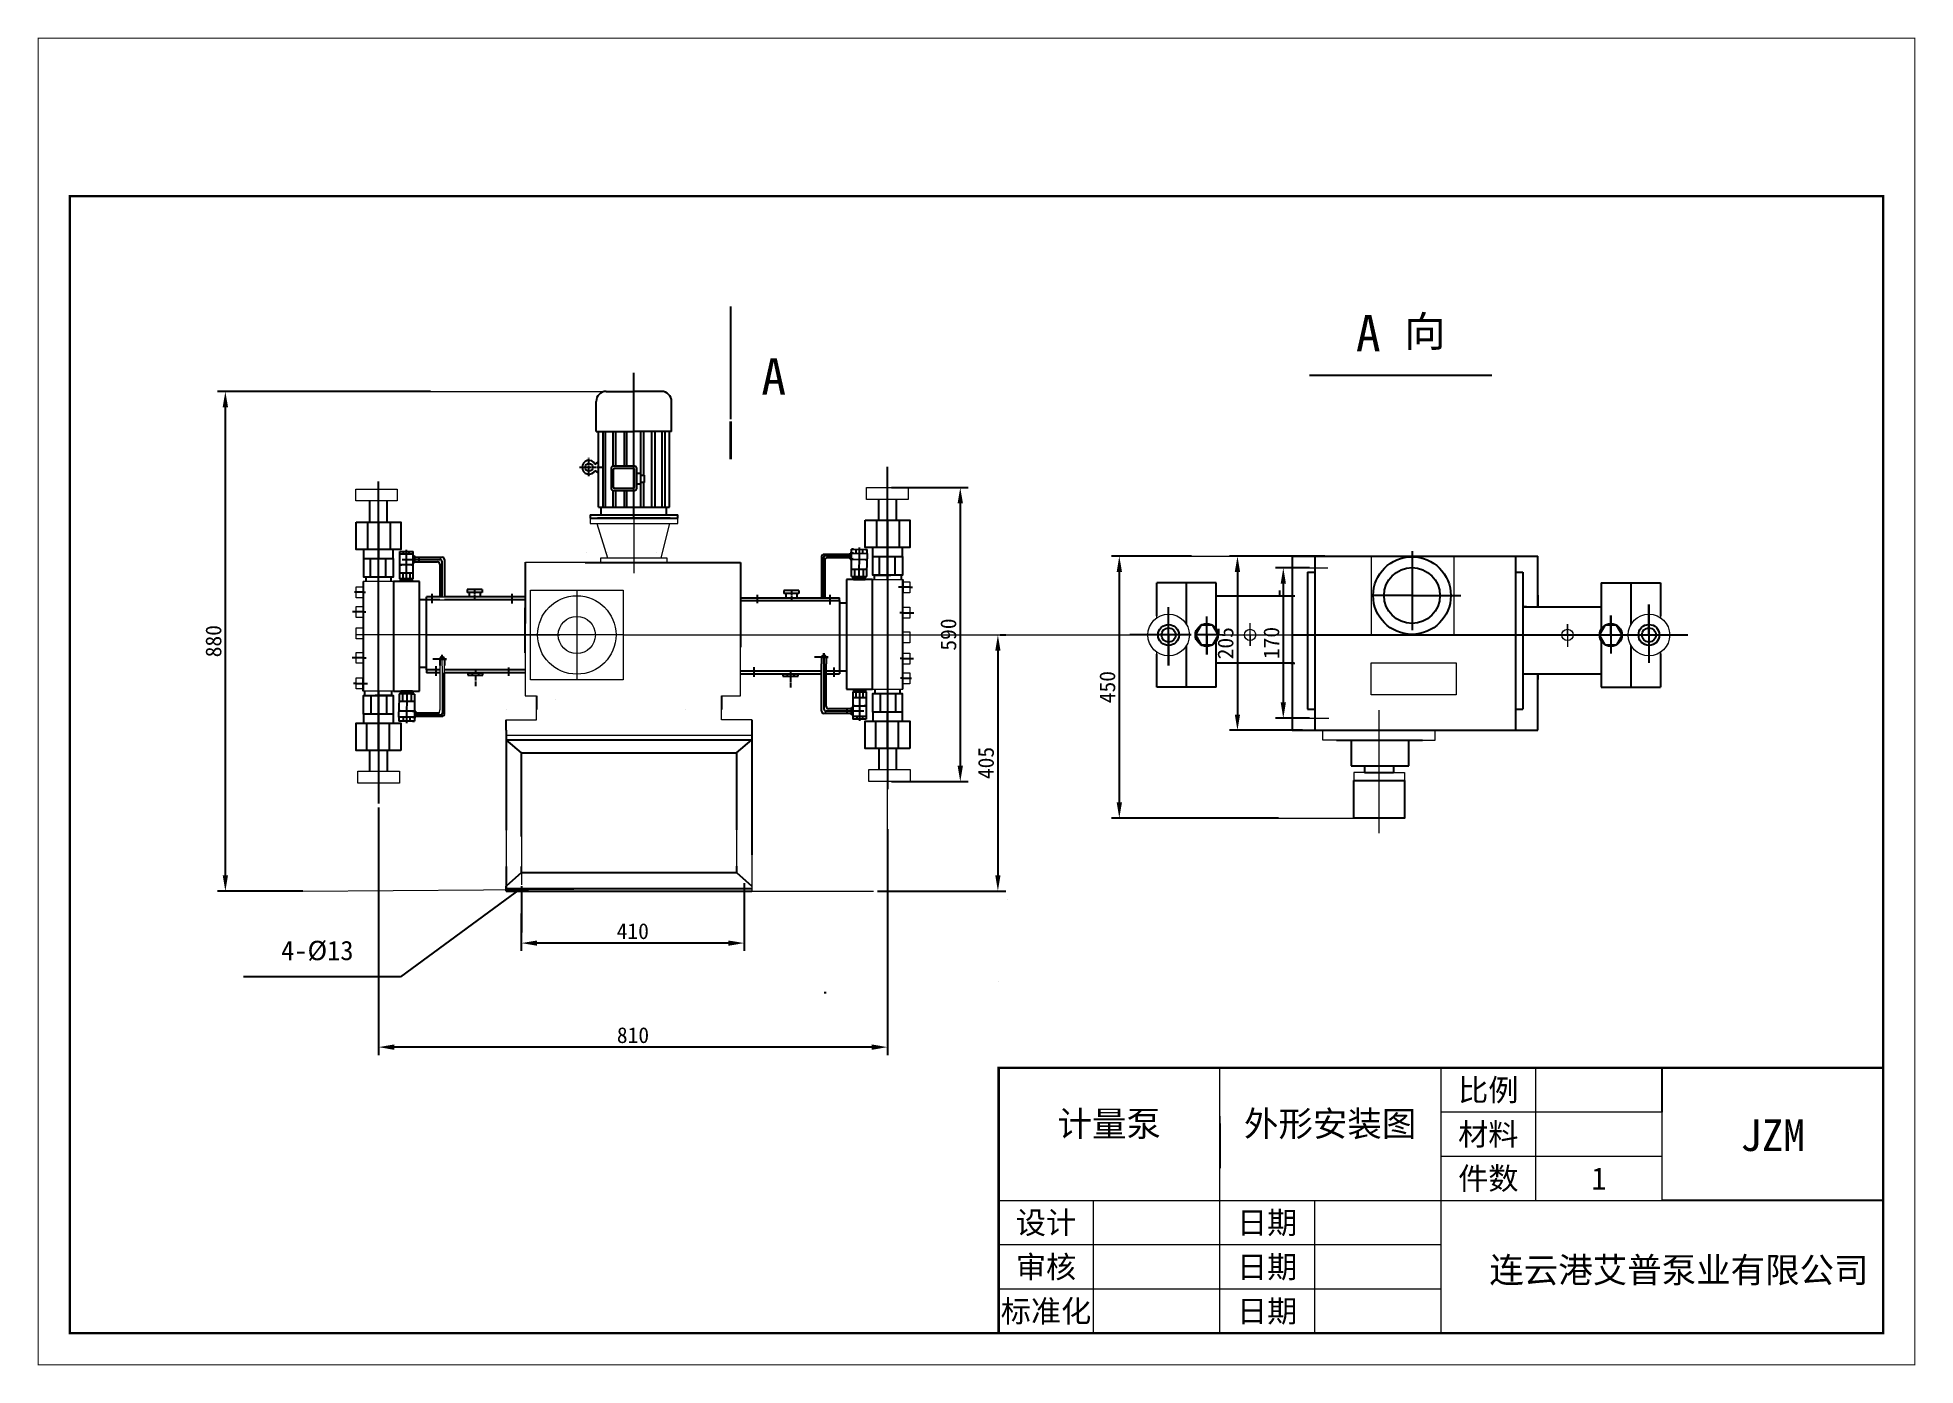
# Model space of a CAD drawing. Header units: millimetres. Extents: x 31 to 328, y 15 to 225.
import ezdxf
from ezdxf.enums import TextEntityAlignment as Align

# ---------------------------------------------------------------- set-up
doc = ezdxf.new("R2010")
doc.units = ezdxf.units.MM
doc.header["$PDMODE"] = 35
doc.linetypes.add('CENTER', pattern=[0.82, 0.7, -0.04, 0.04, -0.04])
doc.linetypes.add('PHANTOM2', pattern=[31.75, 15.875, -3.175, 3.175, -3.175, 3.175, -3.175])
for name, color, linetype, lineweight in [('01-轮廓线', 7, 'Continuous', 35), ('04-标注', 3, 'Continuous', 20), ('07-双点划线', 6, 'PHANTOM2', 15)]:
    doc.layers.add(name, color=color, linetype=linetype, lineweight=lineweight)
for name, color, linetype in [('05-文字', 5, 'Continuous'), ('2', 4, 'Continuous'), ('5', 1, 'CENTER')]:
    doc.layers.add(name, color=color, linetype=linetype)
doc.styles.add('S', font='SimSun.ttf')
doc.dimstyles.new('ISO-25', dxfattribs={"dimtxt": 2.5, "dimasz": 2.5, "dimexe": 1.25, "dimexo": 0.625, "dimtad": 1, "dimtxsty": 'Standard', "dimcen": 2.5, "dimadec": 0, "dimazin": 0, "dimtfac": 1, "dimtmove": 0, "dimatfit": 3, "dimfxl": 0, "dimarcsym": 0})

# ---------------------------------------------------------------- blocks, each defined once
blk = doc.blocks.new('*D9')
at = {"color": 0, "lineweight": -2}
for p, q in [((142.68, 91.47), (142.68, 80.76)), ((107.4, 86.72), (107.4, 80.76)), ((140.18, 82.01), (109.9, 82.01))]:
    blk.add_line(p, q, dxfattribs=at)
at = {"color": 0}
for points in [[(109.9, 82.42), (109.9, 81.59), (107.4, 82.01)], [(140.18, 82.42), (140.18, 81.59), (142.68, 82.01)]]:
    blk.add_solid(points, dxfattribs=at)
at = {"layer": 'Defpoints', "color": 0}
for p in [(142.68, 92.09), (107.4, 87.35), (107.4, 82.01)]:
    blk.add_point(p, dxfattribs=at)
at = {"color": 0, "insert": (125.04, 83.88), "char_height": 2.5, "attachment_point": 5}
blk.add_mtext('\\A1;410', dxfattribs=at)
blk = doc.blocks.new('*D10')
at = {"layer": '04-标注', "color": 0, "lineweight": -2}
for p, q in [((232.12, 141.42), (226.74, 141.42)), ((227.99, 138.92), (227.99, 120.1)), ((232.12, 117.6), (226.74, 117.6))]:
    blk.add_line(p, q, dxfattribs=at)
at = {"layer": '04-标注', "color": 0}
for points in [[(227.58, 138.92), (228.41, 138.92), (227.99, 141.42)], [(227.58, 120.1), (228.41, 120.1), (227.99, 117.6)]]:
    blk.add_solid(points, dxfattribs=at)
at = {"layer": 'Defpoints', "color": 0}
for p in [(232.75, 141.42), (227.99, 117.6), (232.75, 117.6)]:
    blk.add_point(p, dxfattribs=at)
at = {"layer": '04-标注', "color": 0, "insert": (226.12, 129.51), "char_height": 2.5, "attachment_point": 5, "rotation": 90}
blk.add_mtext('\\A1;170', dxfattribs=at)
blk = doc.blocks.new('*D11')
at = {"layer": '04-标注', "color": 0, "lineweight": -2}
for p, q in [((183.17, 130.78), (184.07, 130.78)), ((182.82, 128.28), (182.82, 92.75)), ((163.75, 90.25), (184.07, 90.25))]:
    blk.add_line(p, q, dxfattribs=at)
at = {"layer": '04-标注', "color": 0}
for points in [[(182.41, 128.28), (183.24, 128.28), (182.82, 130.78)], [(182.41, 92.75), (183.24, 92.75), (182.82, 90.25)]]:
    blk.add_solid(points, dxfattribs=at)
at = {"layer": 'Defpoints', "color": 0}
for p in [(182.54, 130.78), (163.13, 90.25), (182.82, 90.25)]:
    blk.add_point(p, dxfattribs=at)
at = {"layer": '04-标注', "color": 0, "insert": (180.95, 110.52), "char_height": 2.5, "attachment_point": 5, "rotation": 90}
blk.add_mtext('\\A1;405', dxfattribs=at)
blk = doc.blocks.new('*D12')
at = {"layer": '04-标注', "color": 0, "lineweight": -2}
for p, q in [((93.01, 169.34), (59.31, 169.34)), ((60.56, 92.75), (60.56, 166.84)), ((72.81, 90.25), (59.31, 90.25))]:
    blk.add_line(p, q, dxfattribs=at)
at = {"layer": '04-标注', "color": 0}
for points in [[(60.14, 166.84), (60.98, 166.84), (60.56, 169.34)], [(60.14, 92.75), (60.98, 92.75), (60.56, 90.25)]]:
    blk.add_solid(points, dxfattribs=at)
at = {"layer": 'Defpoints', "color": 0}
for p in [(60.56, 169.34), (93.63, 169.34), (73.43, 90.25)]:
    blk.add_point(p, dxfattribs=at)
at = {"layer": '04-标注', "color": 0, "insert": (58.69, 129.8), "char_height": 2.5, "attachment_point": 5, "rotation": 90}
blk.add_mtext('\\A1;880', dxfattribs=at)
blk = doc.blocks.new('*D13')
at = {"layer": '04-标注', "color": 0, "lineweight": -2}
for p, q in [((213.48, 143.27), (200.79, 143.27)), ((202.04, 140.77), (202.04, 104.28)), ((227.22, 101.78), (200.79, 101.78))]:
    blk.add_line(p, q, dxfattribs=at)
at = {"layer": '04-标注', "color": 0}
for points in [[(201.62, 140.77), (202.46, 140.77), (202.04, 143.27)], [(201.62, 104.28), (202.46, 104.28), (202.04, 101.78)]]:
    blk.add_solid(points, dxfattribs=at)
at = {"layer": 'Defpoints', "color": 0}
for p in [(214.1, 143.27), (202.04, 101.78), (227.85, 101.78)]:
    blk.add_point(p, dxfattribs=at)
at = {"layer": '04-标注', "color": 0, "insert": (200.16, 122.53), "char_height": 2.5, "attachment_point": 5, "rotation": 90}
blk.add_mtext('\\A1;450', dxfattribs=at)
blk = doc.blocks.new('*D15')
at = {"layer": '04-标注', "color": 0, "lineweight": -2}
for p, q in [((234.56, 143.27), (219.49, 143.27)), ((220.74, 140.77), (220.74, 118.19)), ((231.02, 115.69), (219.49, 115.69))]:
    blk.add_line(p, q, dxfattribs=at)
at = {"layer": '04-标注', "color": 0}
for points in [[(220.32, 140.77), (221.15, 140.77), (220.74, 143.27)], [(220.32, 118.19), (221.15, 118.19), (220.74, 115.69)]]:
    blk.add_solid(points, dxfattribs=at)
at = {"layer": 'Defpoints', "color": 0}
for p in [(235.19, 143.27), (220.74, 115.69), (231.65, 115.69)]:
    blk.add_point(p, dxfattribs=at)
at = {"layer": '04-标注', "color": 0, "insert": (218.86, 129.48), "char_height": 2.5, "attachment_point": 5, "rotation": 90}
blk.add_mtext('\\A1;205', dxfattribs=at)
blk = doc.blocks.new('*D17')
at = {"layer": '04-标注', "color": 0, "lineweight": -2}
for p, q in [((166, 154.12), (178.12, 154.12)), ((176.87, 151.62), (176.87, 110.08)), ((165.98, 107.58), (178.12, 107.58))]:
    blk.add_line(p, q, dxfattribs=at)
at = {"layer": '04-标注', "color": 0}
for points in [[(176.45, 151.62), (177.29, 151.62), (176.87, 154.12)], [(176.45, 110.08), (177.29, 110.08), (176.87, 107.58)]]:
    blk.add_solid(points, dxfattribs=at)
at = {"layer": 'Defpoints', "color": 0}
for p in [(165.37, 154.12), (165.36, 107.58), (176.87, 107.58)]:
    blk.add_point(p, dxfattribs=at)
at = {"layer": '04-标注', "color": 0, "insert": (175, 130.85), "char_height": 2.5, "attachment_point": 5, "rotation": 90}
blk.add_mtext('\\A1;590', dxfattribs=at)
blk = doc.blocks.new('*D47')
at = {"layer": '04-标注', "color": 0, "lineweight": -2}
for p, q in [((84.78, 103.46), (84.78, 64.29)), ((165.37, 100.05), (165.37, 64.29)), ((162.87, 65.54), (87.28, 65.54))]:
    blk.add_line(p, q, dxfattribs=at)
at = {"layer": '04-标注', "color": 0}
for points in [[(87.28, 65.96), (87.28, 65.12), (84.78, 65.54)], [(162.87, 65.96), (162.87, 65.12), (165.37, 65.54)]]:
    blk.add_solid(points, dxfattribs=at)
at = {"layer": 'Defpoints', "color": 0}
for p in [(84.78, 104.09), (165.37, 100.68), (84.78, 65.54)]:
    blk.add_point(p, dxfattribs=at)
at = {"layer": '04-标注', "color": 0, "insert": (125.07, 67.42), "char_height": 2.5, "attachment_point": 5}
blk.add_mtext('\\A1;810', dxfattribs=at)

msp = doc.modelspace()

# ---------------------------------------------------------------- linework, layer by layer
at = {"color": 0}
for p, q in [((140.492, 182.789), (140.492, 164.935)), ((125.21, 149.257), (125.21, 172.266)), ((232.117, 171.916), (261.002, 171.916)), ((84.792, 148.635), (84.792, 155.092)), ((165.372, 139.564), (165.372, 157.374)), ((165.372, 148.949), (165.372, 155.406)), ((83.409, 148.635), (83.409, 151.997)), ((86.174, 148.635), (86.174, 151.997)), ((163.99, 148.949), (163.99, 152.238)), ((166.755, 148.949), (166.755, 152.238)), ((83.101, 144.32), (83.101, 148.635)), ((84.777, 113.951), (84.777, 149.914)), ((84.792, 148.635), (84.792, 142.881)), ((86.675, 144.32), (86.675, 148.635)), ((118.272, 149.813), (118.272, 149.257)), ((130.97, 149.257), (119.45, 149.257)), ((132.149, 149.257), (132.149, 149.813)), ((163.681, 144.633), (163.681, 148.949)), ((165.372, 148.949), (165.372, 143.195)), ((167.255, 144.633), (167.255, 148.949)), ((165.372, 147.509), (165.372, 111.546)), ((82.461, 142.881), (82.461, 144.32)), ((83.455, 142.881), (83.455, 139.935)), ((85.923, 142.881), (85.923, 139.935)), ((87.123, 142.881), (87.123, 144.32)), ((88.195, 141.909), (88.195, 143.602)), ((88.551, 142.748), (91.572, 142.748)), ((90.283, 142.182), (90.283, 143.314)), ((90.497, 143.091), (90.497, 142.357)), ((91.174, 143.091), (94.865, 143.091)), ((91.572, 142.748), (94.498, 142.748)), ((95.233, 142.724), (95.233, 136.815)), ((117.683, 143.783), (117.683, 143.783)), ((121.011, 143.783), (121.011, 143.783)), ((121.011, 143.783), (121.011, 143.783)), ((128.743, 143.783), (128.743, 143.783)), ((128.743, 143.783), (128.743, 143.783)), ((154.917, 143.246), (154.917, 136.667)), ((158.715, 143.51), (155.181, 143.51)), ((155.224, 136.667), (155.224, 143.032)), ((155.445, 142.717), (155.445, 136.667)), ((159.677, 143.297), (155.489, 143.297)), ((158.715, 142.981), (155.71, 142.981)), ((159.451, 142.766), (159.453, 143.711)), ((159.675, 142.762), (162.109, 142.756)), ((159.676, 142.98), (159.678, 143.614)), ((159.678, 143.711), (162.112, 143.704)), ((160.343, 144.341), (160.343, 143.709)), ((161.411, 144.338), (161.411, 143.706)), ((162.112, 143.704), (162.112, 142.853)), ((163.041, 143.195), (163.041, 144.633)), ((164.035, 143.195), (164.035, 140.249)), ((166.503, 143.195), (166.503, 140.249)), ((167.703, 143.195), (167.703, 144.633)), ((229.417, 143.274), (229.417, 115.689)), ((229.417, 143.274), (264.734, 143.274)), ((232.961, 143.274), (232.961, 115.689)), ((248.365, 144.054), (248.365, 131.563)), ((259.432, 143.274), (268.277, 143.274)), ((264.734, 143.274), (264.734, 115.689)), ((268.277, 135.249), (268.277, 143.274)), ((82.783, 139.935), (82.783, 139.25)), ((86.772, 139.935), (86.772, 139.25)), ((90.283, 141.909), (88.195, 141.909)), ((90.283, 140.562), (88.195, 140.562)), ((88.695, 139.651), (88.695, 140.562)), ((89.816, 139.651), (89.816, 140.562)), ((91.174, 142.357), (94.131, 142.357)), ((94.498, 141.989), (94.498, 136.815)), ((94.865, 136.815), (94.865, 142.38)), ((108.002, 127.952), (108.067, 142.283)), ((117.493, 142.259), (132.928, 142.259)), ((125.339, 142.259), (142.079, 142.259)), ((142.079, 142.259), (142.079, 128.848)), ((142.079, 142.259), (142.079, 140.723)), ((159.671, 141.223), (162.105, 141.217)), ((159.936, 139.811), (161.833, 139.806)), ((159.989, 140.023), (161.781, 140.018)), ((160.188, 140.022), (160.191, 141.222)), ((161.57, 140.019), (161.57, 141.218)), ((163.242, 140.249), (163.242, 139.564)), ((163.411, 140.249), (165.868, 140.249)), ((167.541, 140.249), (167.541, 139.564)), ((231.809, 140.706), (231.809, 119.062)), ((231.809, 140.706), (231.809, 119.062)), ((231.809, 140.706), (232.961, 140.706)), ((231.809, 140.706), (231.809, 119.062)), ((264.734, 140.706), (265.886, 140.706)), ((265.886, 140.706), (265.886, 119.062)), ((82.371, 137.535), (80.975, 137.535)), ((82.371, 139.25), (82.371, 122.105)), ((82.371, 137.535), (82.745, 137.535)), ((91.294, 139.25), (87.184, 139.25)), ((87.184, 139.25), (87.184, 121.896)), ((90.283, 139.651), (88.195, 139.651)), ((90.199, 139.425), (88.223, 139.425)), ((90.255, 139.25), (88.223, 139.25)), ((91.294, 121.896), (91.294, 139.25)), ((94.498, 136.815), (92.369, 136.815)), ((92.369, 134.335), (92.369, 136.815)), ((93.217, 137.304), (93.217, 135.828)), ((107.96, 136.815), (95.233, 136.815)), ((105.882, 137.304), (105.882, 135.79)), ((144.732, 137.157), (144.732, 135.841)), ((156.25, 137.157), (156.25, 135.617)), ((158.855, 139.564), (158.855, 122.21)), ((162.966, 139.564), (158.855, 139.564)), ((161.832, 139.562), (159.936, 139.567)), ((159.989, 139.566), (161.832, 139.562)), ((162.966, 122.21), (162.966, 139.564)), ((168.863, 138.335), (167.109, 138.335)), ((167.778, 139.564), (167.778, 137.473)), ((167.778, 137.473), (167.778, 139.564)), ((167.778, 122.21), (167.778, 139.355)), ((168.863, 138.335), (169.309, 138.335)), ((207.997, 134.352), (207.997, 139.038)), ((211.206, 139.038), (207.997, 139.038)), ((217.372, 139.038), (209.619, 139.038)), ((212.684, 132.432), (212.684, 139.038)), ((217.348, 136.996), (229.653, 136.996)), ((217.372, 131.749), (217.372, 139.038)), ((227.419, 136.996), (227.419, 137.837)), ((228.475, 136.996), (229.81, 136.996)), ((248.365, 137.028), (242.221, 137.028)), ((248.365, 137.028), (256.109, 137.028)), ((268.277, 137.09), (268.277, 135.249)), ((278.324, 139.038), (286.077, 139.038)), ((278.324, 139.038), (278.324, 131.749)), ((283.012, 139.038), (283.012, 132.432)), ((284.49, 139.038), (287.699, 139.038)), ((287.699, 139.038), (287.699, 134.352)), ((82.371, 134.424), (80.706, 134.424)), ((82.371, 134.424), (82.772, 134.424)), ((94.498, 136.367), (91.294, 136.367)), ((91.294, 125.242), (91.294, 136.323)), ((92.369, 125.242), (92.369, 136.323)), ((107.96, 136.367), (95.233, 136.367)), ((142.19, 136.667), (157.78, 136.667)), ((142.19, 136.219), (157.78, 136.219)), ((157.78, 136.219), (157.78, 136.667)), ((157.78, 136.219), (157.78, 125.137)), ((157.78, 135.845), (158.855, 135.845)), ((158.855, 136.219), (158.855, 125.137)), ((167.778, 134.297), (167.297, 134.297)), ((167.778, 134.297), (169.523, 134.297)), ((207.997, 133.793), (207.997, 135.848)), ((209.837, 125.949), (209.837, 135.18)), ((266.5, 135.249), (265.886, 135.249)), ((266.043, 135.249), (278.348, 135.249)), ((279.825, 130.782), (279.825, 133.854)), ((279.825, 133.854), (279.825, 127.865)), ((285.859, 130.782), (285.859, 135.616)), ((285.859, 135.616), (285.859, 126.385)), ((287.699, 134.88), (287.699, 133.8)), ((211.206, 130.782), (203.682, 130.782)), ((213.416, 130.782), (206.257, 130.783)), ((209.837, 130.782), (209.837, 125.949)), ((217.66, 130.782), (214.08, 130.783)), ((215.871, 127.711), (215.871, 133.7)), ((215.871, 130.782), (215.871, 127.711)), ((229.417, 130.782), (286.077, 130.782)), ((278.036, 130.783), (281.616, 130.782)), ((282.28, 130.783), (289.439, 130.782)), ((284.49, 130.782), (292.014, 130.782)), ((155.284, 127.233), (155.284, 127.923)), ((155.284, 127.923), (155.284, 119.08)), ((212.684, 122.526), (212.684, 129.133)), ((217.372, 122.526), (217.372, 129.815)), ((278.324, 129.815), (278.324, 122.526)), ((283.012, 129.133), (283.012, 122.526)), ((82.371, 127.164), (80.626, 127.164)), ((82.371, 127.164), (82.853, 127.164)), ((92.369, 125.615), (91.294, 125.615)), ((92.369, 125.242), (92.369, 124.794)), ((94.498, 125.242), (92.369, 125.242)), ((95.55, 126.959), (93.382, 126.959)), ((93.899, 124.303), (93.899, 125.843)), ((94.498, 126.959), (95.55, 126.959)), ((94.498, 126.935), (94.498, 125.933)), ((94.865, 126.935), (94.865, 127.625)), ((95.233, 126.959), (95.233, 125.933)), ((107.96, 125.242), (95.233, 125.242)), ((105.418, 124.303), (105.418, 125.619)), ((142.19, 125.093), (154.917, 125.093)), ((144.268, 124.156), (144.268, 125.67)), ((155.968, 127.257), (153.801, 127.257)), ((154.917, 127.257), (155.968, 127.257)), ((154.917, 127.233), (154.917, 126.23)), ((154.917, 118.736), (154.917, 126.23)), ((155.651, 127.257), (155.651, 126.23)), ((155.651, 119.471), (155.651, 126.23)), ((155.651, 125.093), (158.855, 125.093)), ((156.932, 124.156), (156.932, 125.633)), ((157.78, 127.125), (157.78, 124.645)), ((167.778, 127.036), (167.377, 127.036)), ((167.778, 127.036), (169.443, 127.036)), ((207.997, 126.685), (207.997, 127.765)), ((207.997, 122.526), (207.997, 127.213)), ((229.653, 126.316), (217.348, 126.316)), ((229.196, 126.316), (229.81, 126.316)), ((287.699, 127.772), (287.699, 125.717)), ((287.699, 127.213), (287.699, 122.526)), ((81.286, 123.125), (80.841, 123.125)), ((81.286, 123.125), (83.04, 123.125)), ((82.371, 121.896), (82.371, 123.987)), ((82.371, 123.987), (82.371, 121.896)), ((82.608, 121.211), (82.608, 121.896)), ((84.777, 121.896), (84.777, 104.086)), ((86.907, 121.211), (86.907, 121.896)), ((87.184, 121.896), (91.294, 121.896)), ((90.161, 121.894), (88.317, 121.899)), ((88.317, 121.899), (90.214, 121.894)), ((94.498, 124.794), (92.369, 124.794)), ((94.925, 124.794), (94.925, 118.428)), ((107.96, 124.794), (95.233, 124.794)), ((95.233, 118.215), (95.233, 124.794)), ((98.934, 124.794), (101.316, 124.794)), ((142.19, 124.645), (154.917, 124.645)), ((148.808, 124.624), (151.191, 124.624)), ((155.651, 124.645), (157.78, 124.645)), ((158.855, 122.21), (162.966, 122.21)), ((159.894, 122.21), (161.927, 122.21)), ((159.951, 122.035), (161.927, 122.035)), ((163.378, 121.525), (163.378, 122.21)), ((167.367, 121.525), (167.367, 122.21)), ((167.778, 123.925), (167.404, 123.925)), ((167.778, 123.925), (169.175, 123.925)), ((211.206, 122.526), (207.997, 122.526)), ((217.372, 122.526), (209.619, 122.526)), ((267.221, 124.569), (265.886, 124.569)), ((278.348, 124.569), (266.043, 124.569)), ((268.277, 124.569), (268.277, 123.727)), ((268.277, 115.689), (268.277, 124.569)), ((278.324, 122.526), (286.077, 122.526)), ((284.49, 122.526), (287.699, 122.526)), ((83.646, 118.265), (83.646, 121.211)), ((86.739, 121.211), (84.281, 121.211)), ((86.114, 118.265), (86.114, 121.211)), ((90.478, 120.237), (88.044, 120.243)), ((90.213, 121.649), (88.316, 121.654)), ((90.16, 121.438), (88.368, 121.442)), ((88.58, 121.442), (88.58, 120.242)), ((89.961, 121.438), (89.958, 120.239)), ((105.013, 118.991), (105.013, 118.991)), ((109.795, 121.154), (109.795, 118.991)), ((112.841, 120.527), (112.841, 120.527)), ((133.41, 118.991), (133.41, 118.991)), ((139.09, 121.154), (139.09, 118.991)), ((158.975, 119.104), (156.019, 119.104)), ((159.653, 118.369), (159.653, 119.103)), ((159.866, 121.809), (161.955, 121.809)), ((159.866, 120.898), (161.955, 120.898)), ((159.866, 119.551), (161.955, 119.551)), ((159.866, 119.279), (159.866, 118.146)), ((160.333, 121.809), (160.333, 120.898)), ((161.454, 121.809), (161.454, 120.898)), ((161.955, 119.551), (161.955, 117.858)), ((164.226, 118.579), (164.226, 121.525)), ((166.694, 118.579), (166.694, 121.525)), ((231.809, 119.062), (232.961, 119.062)), ((264.734, 119.062), (265.886, 119.062)), ((82.446, 118.265), (82.446, 116.827)), ((82.894, 116.827), (82.894, 112.511)), ((84.777, 112.511), (84.777, 118.265)), ((86.468, 116.827), (86.468, 112.511)), ((87.108, 118.265), (87.108, 116.827)), ((88.037, 117.756), (88.037, 118.607)), ((90.472, 117.75), (88.037, 117.756)), ((90.474, 118.698), (88.04, 118.704)), ((88.738, 117.122), (88.738, 117.754)), ((89.807, 117.119), (89.807, 117.751)), ((90.473, 118.48), (90.472, 117.846)), ((90.473, 118.163), (94.661, 118.163)), ((90.698, 118.694), (90.696, 117.749)), ((91.434, 118.479), (94.44, 118.479)), ((91.434, 117.95), (94.968, 117.95)), ((105.013, 115.706), (105.013, 117.348)), ((143.872, 117.348), (143.872, 115.706)), ((143.872, 117.348), (143.872, 114.17)), ((158.975, 118.369), (155.284, 118.369)), ((158.577, 118.712), (155.651, 118.712)), ((161.598, 118.712), (158.577, 118.712)), ((163.027, 118.579), (163.027, 117.141)), ((163.475, 117.141), (163.475, 112.825)), ((165.358, 112.825), (165.358, 118.579)), ((167.049, 117.141), (167.049, 112.825)), ((167.688, 118.579), (167.688, 117.141)), ((105.013, 115.706), (105.013, 114.17)), ((105.013, 115.556), (105.013, 99.875)), ((105.013, 114.17), (143.872, 114.17)), ((107.404, 112.121), (105.013, 114.17)), ((141.481, 112.121), (143.872, 114.17)), ((143.872, 114.17), (143.872, 95.992)), ((229.417, 115.689), (264.734, 115.689)), ((236.412, 115.689), (236.412, 115.689)), ((236.412, 114.153), (250.033, 114.153)), ((238.718, 114.153), (238.718, 112.638)), ((247.876, 110.072), (247.876, 114.153)), ((264.734, 115.689), (268.277, 115.689)), ((83.395, 112.511), (83.395, 109.222)), ((84.777, 112.511), (84.777, 106.054)), ((86.16, 112.511), (86.16, 109.222)), ((107.404, 98.904), (107.404, 112.121)), ((107.404, 112.121), (141.481, 112.121)), ((141.481, 112.121), (141.48, 99.945)), ((163.975, 112.825), (163.975, 109.463)), ((165.358, 112.825), (165.358, 106.368)), ((166.74, 112.825), (166.74, 109.463)), ((238.718, 112.638), (238.718, 110.072)), ((238.718, 110.072), (247.876, 110.072)), ((240.841, 110.072), (240.841, 109.039)), ((245.449, 110.072), (245.449, 109.039)), ((240.841, 109.039), (245.449, 109.039)), ((105.013, 94.133), (105.013, 90.25)), ((107.404, 93.162), (105.013, 91.018)), ((107.404, 93.162), (107.404, 94.133)), ((107.404, 93.162), (141.48, 93.162)), ((141.48, 94.203), (141.48, 93.162)), ((141.48, 93.162), (143.872, 91.018)), ((107.398, 90.699), (88.268, 76.661)), ((105.013, 90.25), (105.013, 91.018)), ((105.013, 90.65), (143.872, 90.65)), ((105.013, 90.25), (143.872, 90.25)), ((107.404, 91.018), (107.404, 83.679)), ((184.288, 88.835), (184.288, 88.835)), ((88.268, 76.661), (63.457, 76.661)), ((155.647, 74.162), (155.348, 74.162))]:
    msp.add_line(p, q, dxfattribs=at)
for p, q in [((88.195, 143.11), (88.195, 143.997)), ((88.195, 143.997), (90.283, 143.997)), ((88.195, 143.602), (90.283, 143.602)), ((88.74, 143.602), (88.74, 143.997)), ((89.239, 139.25), (89.239, 144.246)), ((89.661, 143.602), (89.661, 143.997)), ((90.283, 139.651), (90.283, 143.997)), ((90.283, 143.314), (90.497, 143.314)), ((90.497, 143.314), (90.497, 143.091)), ((90.497, 143.091), (91.174, 143.091)), ((91.174, 143.091), (91.174, 142.357)), ((158.715, 143.51), (158.714, 142.983)), ((159.399, 142.981), (158.714, 142.983)), ((159.399, 142.981), (158.714, 142.983)), ((159.4, 143.508), (158.715, 143.51)), ((159.452, 142.981), (159.399, 142.981)), ((159.453, 143.508), (159.4, 143.508)), ((159.452, 142.981), (159.451, 142.766)), ((159.451, 142.766), (159.675, 142.762)), ((159.453, 143.711), (159.453, 143.508)), ((159.678, 143.711), (159.453, 143.711)), ((159.668, 140.023), (159.675, 142.762)), ((159.675, 142.762), (159.68, 144.343)), ((159.675, 142.762), (159.676, 142.98)), ((159.944, 142.762), (159.675, 142.762)), ((159.947, 143.71), (159.678, 143.711)), ((159.68, 144.343), (162.114, 144.336)), ((159.948, 144.342), (159.68, 144.343)), ((159.945, 143.015), (159.945, 143.015)), ((160.884, 139.564), (160.897, 144.34)), ((160.897, 144.34), (160.897, 144.627)), ((161.841, 142.757), (162.109, 142.756)), ((161.845, 144.337), (162.114, 144.336)), ((162.102, 140.016), (162.11, 142.853)), ((162.112, 143.704), (162.114, 144.336)), ((88.195, 139.651), (88.195, 142.432)), ((88.195, 141.909), (88.477, 141.909)), ((90.001, 141.909), (90.283, 141.909)), ((90.497, 142.182), (90.283, 142.182)), ((90.497, 142.357), (90.497, 142.182)), ((90.497, 142.357), (91.174, 142.357)), ((159.671, 140.023), (159.989, 140.023)), ((159.989, 139.811), (159.936, 139.811)), ((159.936, 139.567), (159.936, 139.811)), ((159.989, 140.023), (159.989, 139.811)), ((159.989, 139.811), (159.989, 139.566)), ((161.78, 139.806), (161.781, 140.017)), ((161.78, 139.806), (161.78, 139.562)), ((161.78, 139.806), (161.833, 139.806)), ((161.781, 140.017), (161.834, 140.017)), ((161.832, 139.562), (161.833, 139.806)), ((161.834, 140.017), (162.102, 140.016)), ((161.84, 142.552), (161.84, 142.552)), ((88.195, 139.651), (88.279, 139.651)), ((88.223, 139.425), (88.279, 139.425)), ((88.223, 139.25), (88.223, 139.425)), ((88.279, 139.425), (88.279, 139.651)), ((88.279, 139.538), (88.279, 139.425)), ((88.279, 139.25), (88.279, 139.482)), ((90.199, 139.651), (90.283, 139.651)), ((90.199, 139.425), (90.199, 139.651)), ((90.199, 139.25), (90.199, 139.538)), ((90.199, 139.425), (90.255, 139.425)), ((90.255, 139.25), (90.255, 139.425)), ((88.317, 121.899), (88.316, 121.654)), ((88.369, 121.654), (88.37, 121.898)), ((89.265, 121.896), (89.253, 117.121)), ((90.16, 121.649), (90.161, 121.894)), ((90.214, 121.894), (90.213, 121.649)), ((159.894, 122.21), (159.894, 122.035)), ((159.951, 122.035), (159.894, 122.035)), ((159.951, 122.21), (159.951, 121.922)), ((159.951, 122.035), (159.951, 121.809)), ((160.91, 122.21), (160.91, 117.214)), ((161.87, 122.21), (161.87, 121.979)), ((161.87, 121.922), (161.87, 122.035)), ((161.87, 122.035), (161.87, 121.809)), ((161.927, 122.035), (161.87, 122.035)), ((161.927, 122.21), (161.927, 122.035)), ((88.047, 121.444), (88.04, 118.607)), ((88.316, 121.443), (88.047, 121.444)), ((88.309, 118.908), (88.309, 118.908)), ((88.369, 121.654), (88.316, 121.654)), ((88.368, 121.443), (88.316, 121.443)), ((88.369, 121.654), (88.368, 121.443)), ((90.16, 121.649), (90.213, 121.649)), ((90.16, 121.438), (90.16, 121.649)), ((90.478, 121.438), (90.16, 121.438)), ((90.481, 121.438), (90.474, 118.698)), ((158.975, 118.369), (158.975, 119.103)), ((159.653, 119.103), (158.975, 119.103)), ((159.653, 119.103), (159.653, 119.279)), ((159.653, 119.279), (159.866, 119.279)), ((159.951, 121.809), (159.866, 121.809)), ((159.866, 121.809), (159.866, 117.463)), ((160.148, 119.551), (159.866, 119.551)), ((161.955, 119.551), (161.673, 119.551)), ((161.955, 121.809), (161.87, 121.809)), ((161.955, 121.809), (161.955, 119.028)), ((88.037, 117.756), (88.036, 117.124)), ((90.47, 117.117), (88.036, 117.124)), ((88.305, 117.123), (88.036, 117.124)), ((88.309, 118.704), (88.04, 118.704)), ((89.253, 117.121), (89.252, 116.834)), ((90.201, 117.118), (90.47, 117.117)), ((90.203, 117.75), (90.472, 117.75)), ((90.205, 118.699), (90.474, 118.698)), ((90.205, 118.445), (90.205, 118.445)), ((90.474, 118.698), (90.47, 117.117)), ((90.472, 117.749), (90.696, 117.749)), ((90.474, 118.698), (90.473, 118.48)), ((90.698, 118.694), (90.474, 118.698)), ((90.696, 117.952), (90.749, 117.952)), ((90.696, 117.749), (90.696, 117.952)), ((90.698, 118.479), (90.698, 118.694)), ((90.698, 118.479), (90.751, 118.479)), ((90.749, 117.952), (91.434, 117.95)), ((90.751, 118.479), (91.435, 118.477)), ((90.751, 118.479), (91.435, 118.477)), ((91.434, 117.95), (91.435, 118.477)), ((159.653, 118.369), (158.975, 118.369)), ((159.653, 118.146), (159.653, 118.369)), ((159.866, 118.146), (159.653, 118.146)), ((161.955, 117.858), (159.866, 117.858)), ((161.955, 117.463), (159.866, 117.463)), ((160.489, 117.858), (160.489, 117.463)), ((161.41, 117.858), (161.41, 117.463)), ((161.955, 118.35), (161.955, 117.463))]:
    msp.add_line(p, q)
at = {"color": 7, "lineweight": 0}
for p, q in [((88.646, 143.602), (88.195, 143.602)), ((88.195, 143.602), (88.195, 143.166)), ((88.195, 142.376), (88.195, 141.909)), ((88.195, 141.909), (88.477, 141.909)), ((161.955, 119.551), (161.673, 119.551)), ((161.955, 119.084), (161.955, 119.551)), ((161.503, 117.858), (161.955, 117.858)), ((161.955, 117.858), (161.955, 118.294))]:
    msp.add_line(p, q, dxfattribs=at)
for points, const_width in [([(30.938, 15.253), (327.938, 15.253), (327.938, 225.253), (30.938, 225.253)], 0.2), ([(35.938, 20.253), (322.938, 20.253), (322.938, 200.253), (35.938, 200.253)], 0.4), ([(182.938, 20.253), (322.938, 20.253), (322.938, 62.253), (182.938, 62.253)], 0.4)]:
    msp.add_lwpolyline(points, close=True, dxfattribs=dict(const_width=const_width))
at = {"color": 0}
for points in [[(81.261, 148.635), (88.322, 148.635), (88.322, 144.32), (81.261, 144.32)], [(161.842, 148.949), (168.903, 148.949), (168.903, 144.633), (161.842, 144.633)], [(82.461, 142.881), (87.123, 142.881), (87.123, 139.935), (82.461, 139.935)], [(163.041, 143.195), (167.703, 143.195), (167.703, 140.249), (163.041, 140.249)], [(87.108, 118.265), (82.446, 118.265), (82.446, 121.211), (87.108, 121.211)], [(167.688, 118.579), (163.027, 118.579), (163.027, 121.525), (167.688, 121.525)], [(88.308, 112.511), (81.247, 112.511), (81.247, 116.827), (88.308, 116.827)], [(168.888, 112.825), (161.827, 112.825), (161.827, 117.141), (168.888, 117.141)], [(239.13, 107.767), (247.195, 107.767), (247.195, 101.779), (239.13, 101.779)]]:
    msp.add_lwpolyline(points, close=True, dxfattribs=at)
msp.add_lwpolyline([(217.938, 62.253, 0.2, 0.2, 0), (217.938, 20.253, 0.2, 0.2, 0)], format="xyseb")
at = {"const_width": 0.2}
for points in [[(252.938, 62.253), (252.938, 20.253)], [(267.938, 62.253), (267.938, 41.253)], [(287.938, 62.253), (287.938, 41.253)], [(287.938, 55.253), (252.938, 55.253)], [(287.938, 48.253), (252.938, 48.253)], [(322.938, 41.253), (182.938, 41.253)], [(197.938, 41.253), (197.938, 20.253)], [(232.938, 41.253), (232.938, 20.253)], [(252.938, 34.253), (182.938, 34.253)], [(252.938, 27.253), (182.938, 27.253)]]:
    msp.add_lwpolyline(points, dxfattribs=at)
at = {"color": 0}
for centre, radius in [((248.365, 137.028), 6.144), ((248.365, 137.028), 4.427), ((248.365, 137.028), 4.427), ((209.837, 130.779), 1.657), ((209.837, 130.779), 1.127), ((215.871, 130.782), 1.786), ((279.825, 130.782), 1.786), ((285.859, 130.785), 1.657), ((285.859, 130.785), 1.127)]:
    msp.add_circle(centre, radius, dxfattribs=at)
for centre, radius, start, end in [((94.498, 142.38), 0.367, 0, 90), ((94.865, 142.724), 0.367, 0, 90), ((155.181, 143.246), 0.264, 90, 180), ((155.489, 143.032), 0.264, 90, 180), ((155.71, 142.717), 0.264, 90, 180), ((94.131, 141.989), 0.367, 0, 90), ((94.865, 126.935), 0.367, 3.7834, 176.2166), ((155.284, 127.233), 0.367, 3.7834, 176.2166), ((155.651, 119.08), 0.367, 180, 270), ((156.019, 119.471), 0.367, 180, 270), ((94.661, 118.428), 0.264, 270, 0), ((94.968, 118.215), 0.264, 270, 0), ((155.284, 118.736), 0.367, 180, 270)]:
    msp.add_arc(centre, radius, start, end, dxfattribs=at)
at = {"layer": '01-轮廓线', "color": 0}
msp.add_line((140.492, 164.57), (140.492, 158.619), dxfattribs=at)
at = {"layer": '04-标注'}
msp.add_line((322.938, 200.253), (322.938, 200.253), dxfattribs=at)
at = {"layer": '04-标注', "color": 0}
for p, q in [((93.007, 169.341), (127.4, 169.341)), ((118.272, 149.257), (118.272, 148.419)), ((125.21, 149.257), (125.21, 140.549)), ((132.149, 148.419), (132.149, 149.257)), ((118.272, 148.419), (132.149, 148.419)), ((119.339, 148.419), (121.065, 143.012)), ((129.521, 143.012), (130.895, 148.419)), ((84.792, 142.881), (84.792, 138.316)), ((119.975, 142.259), (119.975, 143.012)), ((119.975, 143.012), (130.443, 143.012)), ((130.443, 143.012), (130.443, 142.259)), ((213.479, 143.274), (227.025, 143.274)), ((241.913, 143.274), (241.913, 130.782)), ((255.039, 130.782), (255.039, 143.274)), ((117.493, 142.259), (108.067, 142.259)), ((228.917, 141.424), (235.016, 141.424)), ((87.184, 139.25), (82.371, 139.25)), ((86.772, 139.25), (82.783, 139.25)), ((94.498, 136.815), (95.881, 136.815)), ((108.071, 137.988), (108.071, 132.612)), ((116.182, 137.868), (116.182, 123.697)), ((162.966, 139.564), (167.778, 139.564)), ((94.498, 136.367), (95.233, 136.367)), ((207.997, 133.511), (207.997, 134.82)), ((212.684, 132.432), (212.684, 134.307)), ((283.012, 134.44), (283.012, 132.432)), ((287.699, 134.34), (287.699, 133.511)), ((113.515, 130.782), (81.286, 130.782)), ((92.369, 130.782), (113.515, 130.782)), ((123.516, 130.782), (102.772, 130.782)), ((123.516, 130.782), (187.142, 130.782)), ((187.142, 130.782), (207.24, 130.782)), ((215.871, 130.782), (232.419, 130.782)), ((222.731, 129.058), (222.731, 132.648)), ((222.731, 130.782), (222.731, 129.058)), ((241.913, 130.782), (255.039, 130.782)), ((272.965, 130.782), (272.965, 132.507)), ((272.965, 132.507), (272.965, 128.917)), ((108.002, 127.952), (108.002, 123.472)), ((142.079, 123.472), (142.079, 128.848)), ((207.997, 127.225), (207.997, 128.053)), ((212.684, 127.125), (212.684, 129.133)), ((283.012, 129.133), (283.012, 127.258)), ((287.699, 128.053), (287.699, 126.745)), ((94.498, 125.933), (94.498, 118.935)), ((94.925, 124.794), (94.865, 126.935)), ((95.233, 124.794), (95.233, 125.933)), ((87.184, 121.896), (82.371, 121.896)), ((108.002, 123.472), (108.002, 121.154)), ((142.079, 121.154), (142.079, 123.472)), ((162.966, 122.21), (167.778, 122.21)), ((163.378, 122.21), (167.367, 122.21)), ((165.358, 118.579), (165.358, 123.144)), ((94.44, 118.479), (94.498, 118.935)), ((108.002, 121.154), (109.795, 121.154)), ((109.795, 117.348), (109.795, 118.991)), ((139.09, 121.154), (142.079, 121.154)), ((139.09, 117.348), (139.09, 118.991)), ((243.163, 99.409), (243.163, 118.88)), ((105.013, 117.348), (109.795, 117.348)), ((143.872, 117.348), (139.09, 117.348)), ((229.417, 117.596), (235.224, 117.596)), ((105.013, 114.938), (143.872, 114.938)), ((234.228, 114.153), (234.228, 115.689)), ((236.412, 114.153), (234.228, 114.153)), ((250.033, 114.153), (252.017, 114.153)), ((252.017, 114.153), (252.017, 115.689)), ((165.372, 100.054), (165.358, 107.584)), ((240.841, 109.039), (239.13, 109.039)), ((239.13, 109.039), (239.13, 107.767)), ((245.449, 109.039), (247.195, 109.039)), ((247.195, 109.039), (247.195, 107.767)), ((227.224, 101.779), (243.163, 101.779)), ((105.013, 99.875), (105.013, 91.221)), ((107.404, 98.904), (107.404, 91.221)), ((141.48, 99.945), (141.48, 93.162)), ((143.872, 98.904), (143.872, 90.25)), ((72.809, 90.25), (130.015, 90.65)), ((143.872, 90.25), (163.126, 90.25)), ((182.915, 75.959), (182.915, 75.959)), ((182.938, 62.253), (182.938, 54.628)), ((217.938, 54.628), (217.938, 49.936)), ((217.938, 54.628), (217.938, 46.398)), ((217.938, 49.936), (217.938, 46.398)), ((252.938, 41.253), (267.938, 41.253)), ((252.938, 41.253), (267.938, 41.253))]:
    msp.add_line(p, q, dxfattribs=at)
for points in [[(87.772, 151.997), (81.191, 151.997), (81.191, 153.876), (87.772, 153.876)], [(162.018, 154.117), (168.599, 154.117), (168.599, 152.238), (162.018, 152.238)], [(108.848, 137.868), (123.516, 137.868), (123.516, 123.697), (108.848, 123.697)], [(241.915, 126.373), (255.372, 126.373), (255.372, 121.293), (241.915, 121.293)], [(88.131, 107.343), (81.55, 107.343), (81.55, 109.222), (88.131, 109.222)], [(162.378, 109.463), (168.959, 109.463), (168.959, 107.584), (162.378, 107.584)]]:
    msp.add_lwpolyline(points, close=True, dxfattribs=at)
for centre, radius in [((116.182, 130.782), 6.206), ((209.837, 130.782), 3.291), ((285.859, 130.782), 3.291), ((116.182, 130.782), 2.933), ((222.731, 130.782), 0.898), ((272.965, 130.782), 0.898)]:
    msp.add_circle(centre, radius, dxfattribs=at)
at = {"layer": '05-文字', "color": 0}
for p, q in [((287.938, 55.253), (287.938, 62.253)), ((217.938, 53.473), (217.938, 46.398)), ((322.938, 41.253), (287.938, 41.253))]:
    msp.add_line(p, q, dxfattribs=at)
at = {"layer": '07-双点划线', "color": 0}
for points in [[(82.371, 136.673), (81.286, 136.673), (81.286, 138.398), (82.371, 138.398)], [(167.778, 139.198), (168.863, 139.198), (168.863, 137.473), (167.778, 137.473)], [(82.371, 133.562), (81.286, 133.562), (81.286, 135.286), (82.371, 135.286)], [(167.778, 135.159), (168.863, 135.159), (168.863, 133.434), (167.778, 133.434)], [(82.371, 130.173), (81.286, 130.173), (81.286, 131.898), (82.371, 131.898)], [(167.778, 131.287), (168.863, 131.287), (168.863, 129.562), (167.778, 129.562)], [(82.371, 126.301), (81.286, 126.301), (81.286, 128.026), (82.371, 128.026)], [(167.778, 127.899), (168.863, 127.899), (168.863, 126.174), (167.778, 126.174)], [(82.371, 122.262), (81.286, 122.262), (81.286, 123.987), (82.371, 123.987)], [(167.778, 124.787), (168.863, 124.787), (168.863, 123.063), (167.778, 123.063)]]:
    msp.add_lwpolyline(points, close=True, dxfattribs=at)
at = {"layer": '2', "color": 0}
for p, q in [((119.245, 162.977), (119.245, 167.753)), ((120.832, 169.341), (125.21, 169.341)), ((129.589, 169.341), (125.21, 169.341)), ((131.176, 162.977), (131.176, 167.753)), ((119.245, 162.977), (125.21, 162.977)), ((119.592, 150.989), (119.592, 162.977)), ((120.302, 162.977), (120.302, 150.989)), ((120.741, 150.989), (120.741, 162.977)), ((121.905, 162.977), (121.905, 157.496)), ((122.343, 157.498), (122.343, 162.977)), ((123.686, 162.977), (123.686, 157.498)), ((124.125, 157.498), (124.125, 162.977)), ((131.176, 162.977), (125.21, 162.977)), ((126.296, 156.105), (126.296, 162.977)), ((126.735, 162.977), (126.735, 156.105)), ((128.077, 150.989), (128.077, 162.977)), ((128.516, 162.977), (128.516, 150.989)), ((129.68, 150.989), (129.68, 162.977)), ((130.118, 162.977), (130.118, 150.989)), ((130.829, 150.989), (130.829, 162.977)), ((119.059, 157.847), (119.592, 158.194)), ((119.059, 156.801), (119.592, 156.454)), ((121.6, 157.151), (121.6, 154.02)), ((125.331, 157.498), (121.947, 157.498)), ((121.947, 156.943), (121.947, 154.228)), ((125.123, 157.151), (122.155, 157.151)), ((125.331, 154.228), (125.331, 156.943)), ((125.678, 154.02), (125.678, 157.151)), ((125.678, 156.418), (126.286, 156.418)), ((126.286, 154.669), (125.678, 154.669)), ((126.286, 156.418), (126.286, 154.669)), ((126.286, 156.105), (126.848, 156.105)), ((126.848, 154.904), (126.286, 154.904)), ((126.296, 150.989), (126.296, 154.904)), ((126.735, 154.904), (126.735, 150.989)), ((126.848, 156.105), (126.848, 154.904)), ((121.905, 153.675), (121.905, 150.989)), ((121.947, 153.673), (125.331, 153.673)), ((122.155, 154.02), (125.123, 154.02)), ((122.343, 150.989), (122.343, 153.673)), ((123.686, 153.641), (123.686, 150.989)), ((124.125, 150.989), (124.125, 153.641)), ((118.272, 149.813), (132.149, 149.813)), ((118.272, 149.257), (132.149, 149.257)), ((119.592, 150.989), (130.829, 150.989)), ((120.047, 149.813), (120.047, 150.989)), ((130.374, 149.813), (130.374, 150.989)), ((101.192, 137.956), (98.823, 137.956)), ((98.823, 137.956), (98.824, 137.522)), ((101.192, 137.523), (98.824, 137.522)), ((99.122, 137.522), (99.123, 136.795)), ((100.894, 137.523), (100.894, 136.796)), ((101.192, 137.956), (101.192, 137.523)), ((151.325, 137.804), (148.956, 137.803)), ((148.956, 137.803), (148.957, 137.37)), ((151.326, 137.37), (148.957, 137.37)), ((149.255, 137.37), (149.256, 136.643)), ((151.027, 137.37), (151.027, 136.643)), ((151.325, 137.804), (151.326, 137.37)), ((214.08, 130.783), (214.976, 132.333)), ((214.08, 130.783), (214.974, 129.232)), ((216.766, 132.332), (214.976, 132.333)), ((217.661, 130.781), (216.765, 129.231)), ((216.766, 132.332), (217.661, 130.781)), ((278.035, 130.784), (278.931, 132.334)), ((278.93, 129.233), (278.035, 130.784)), ((280.722, 132.333), (278.931, 132.334)), ((281.616, 130.782), (280.72, 129.232)), ((281.616, 130.782), (280.722, 132.333)), ((214.974, 129.232), (216.765, 129.231)), ((278.93, 129.233), (280.72, 129.232)), ((98.934, 124.794), (98.934, 124.416)), ((98.934, 124.416), (101.316, 124.416)), ((99.616, 124.794), (99.616, 124.416)), ((100.629, 124.794), (100.629, 124.416)), ((101.316, 124.416), (101.316, 124.794)), ((148.808, 124.624), (148.808, 124.246)), ((148.808, 124.246), (151.191, 124.246)), ((149.491, 124.624), (149.491, 124.246)), ((150.504, 124.624), (150.504, 124.246)), ((151.191, 124.246), (151.191, 124.624))]:
    msp.add_line(p, q, dxfattribs=at)
msp.add_circle((118.103, 157.324), 0.614, dxfattribs=at)
for centre, radius, start, end in [((120.832, 167.753), 1.587, 90, 180), ((129.589, 167.753), 1.587, 0, 90), ((118.103, 157.324), 1.09, 28.65939, 331.34061), ((121.947, 157.151), 0.347, 90, 180), ((122.155, 156.943), 0.208, 90, 180), ((125.123, 156.943), 0.208, 360, 90), ((125.331, 157.151), 0.347, 0, 90), ((121.947, 154.02), 0.347, 180, 270), ((122.155, 154.228), 0.208, 180, 270), ((125.123, 154.228), 0.208, 270, 360), ((125.331, 154.02), 0.347, 270, 0)]:
    msp.add_arc(centre, radius, start, end, dxfattribs=at)
at = {"layer": '5', "color": 0}
for p, q in [((118.103, 155.915), (118.103, 158.855)), ((116.624, 157.324), (120.382, 157.324)), ((100.008, 138.148), (100.008, 136.457)), ((150.141, 137.996), (150.141, 136.305)), ((100.137, 125.312), (100.137, 122.663)), ((150.012, 125.142), (150.012, 122.494))]:
    msp.add_line(p, q, dxfattribs=at)

# ---------------------------------------------------------------- texts
at = {"color": 0, "style": 'S'}
for s, height, p in [('A', 5.76, (241.44, 178.549)), ('向', 4.8, (250.388, 178.833)), ('A', 5.76, (147.341, 171.712)), ('4-%%C13', 3.072, (75.115, 80.842)), ('连云港艾普泵业有限公司', 4, (290.608, 30.26))]:
    msp.add_text(s, height=height, dxfattribs=at).set_placement(p, align=Align.MIDDLE_CENTER)
at = {"style": 'S'}
for s, p in [('比例', (260.438, 58.753)), ('材料', (260.438, 51.753)), ('件数', (260.438, 44.753)), ('设计', (190.438, 37.753)), ('日期', (225.438, 37.753)), ('审核', (190.438, 30.753)), ('日期', (225.438, 30.753)), ('标准化', (190.438, 23.753)), ('日期', (225.438, 23.753))]:
    msp.add_text(s, height=3.5, dxfattribs=at).set_placement(p, align=Align.MIDDLE_CENTER)
at = {"layer": '04-标注', "color": 0, "style": 'S'}
for s, height, p in [('计量泵', 4, (200.438, 53.417)), ('外形安装图', 4, (235.406, 53.417)), ('JZM', 5, (305.431, 51.596)), ('1', 3.5, (277.938, 44.753))]:
    msp.add_text(s, height=height, dxfattribs=at).set_placement(p, align=Align.MIDDLE_CENTER)

# ---------------------------------------------------------------- dimensions: what is measured, and where the dimension line sits
at = {"color": 0}
dim = msp.add_linear_dim(base=(107.404, 82.008), p1=(142.676, 92.09), p2=(107.404, 87.348), text='410', dimstyle='ISO-25', override={"dimtp": -0.009, "dimtm": 0.034, "dimtfac": 0.5, "dimtolj": 1}, dxfattribs=at)
dim.commit()
dim.dimension.update_dxf_attribs({"geometry": '*D9', "text_midpoint": (125.04, 83.883)})
at = {"layer": '04-标注', "color": 0}
for base, p1, p2, text, picture, middle in [((60.561, 169.341), (73.434, 90.25), (93.632, 169.341), '880', '*D12', (58.686, 129.795)), ((176.872, 107.584), (165.372, 154.117), (165.358, 107.584), '590', '*D17', (174.997, 130.85)), ((202.039, 101.779), (214.104, 143.274), (227.849, 101.779), '450', '*D13', (200.164, 122.526)), ((220.736, 115.689), (235.189, 143.274), (231.646, 115.689), '205', '*D15', (218.861, 129.481)), ((227.995, 117.596), (232.745, 141.424), (232.745, 117.596), '170', '*D10', (226.12, 129.51)), ((182.825, 90.25), (182.541, 130.782), (163.126, 90.25), '405', '*D11', (180.95, 110.516))]:
    dim = msp.add_linear_dim(base=base, p1=p1, p2=p2, angle=90, text=text, dimstyle='ISO-25', override={"dimtp": -0.009, "dimtm": 0.034, "dimtfac": 0.5, "dimtolj": 1}, dxfattribs=at)
    dim.commit()
    dim.dimension.update_dxf_attribs({"geometry": picture, "text_midpoint": middle})
dim = msp.add_linear_dim(base=(84.777, 65.541), p1=(165.372, 100.679), p2=(84.777, 104.086), text='810', dimstyle='ISO-25', override={"dimtp": -0.009, "dimtm": 0.034, "dimtfac": 0.5, "dimtolj": 1}, dxfattribs=at)
dim.commit()
dim.dimension.update_dxf_attribs({"geometry": '*D47', "text_midpoint": (125.075, 67.416)})

doc.saveas('drawing.dxf')
